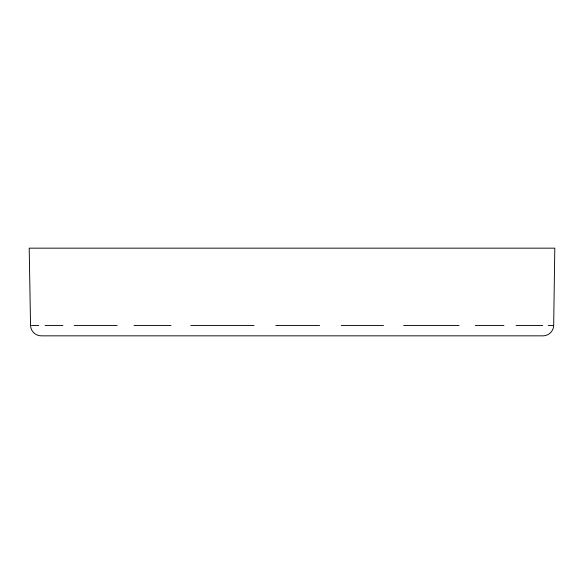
<?xml version="1.0" encoding="UTF-8"?>
<svg xmlns="http://www.w3.org/2000/svg" width="584" height="584" viewBox="0 0 584 584"><rect width="100%" height="100%" fill="white"/><g stroke="black" fill="none" stroke-linecap="round" stroke-linejoin="round"><path stroke-width="0.88" d="M553.683 325.5L554.8 248.163L29.2 248.163L30.55 325.5C30.616 331.062 35.507 335.873 41.07 335.837L543.171 335.837C548.734 335.873 553.617 331.062 553.683 325.5L548.193 325.5M31.47 325.5L38.77 325.5M45.107 325.5L62.919 325.5M74.27 325.5L117.136 325.5M134.021 325.5L170.995 325.5M190.822 325.5L254.003 325.5M275.801 325.5L319.587 325.5M341.268 325.5L383.447 325.5M403.646 325.5L459.031 325.5M475.318 325.5L503.934 325.5M516.066 325.5L542.74 325.5"/></g></svg>
